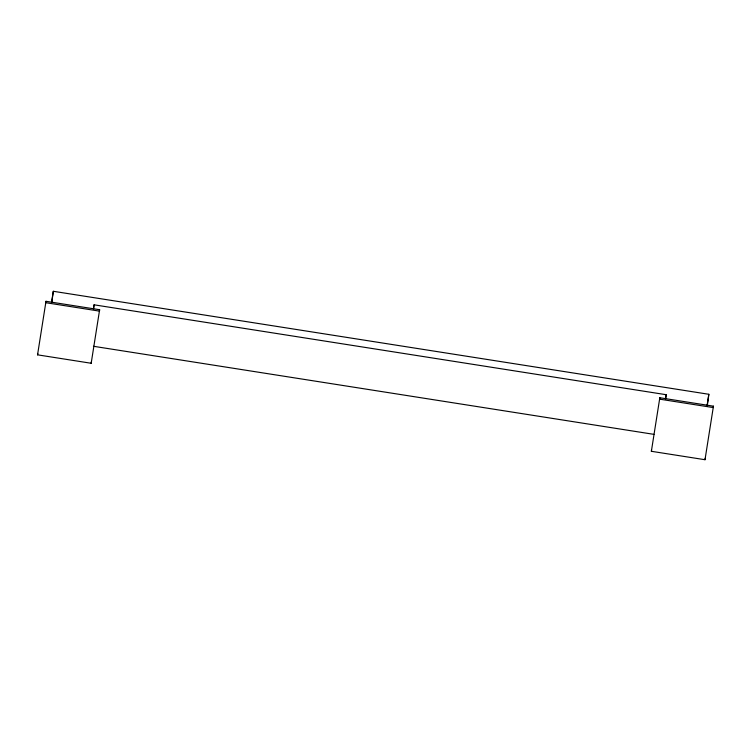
<?xml version="1.0" encoding="UTF-8"?>
<svg xmlns="http://www.w3.org/2000/svg" width="751" height="751" viewBox="0 0 751 751"><rect width="100%" height="100%" fill="white"/><g stroke="black" fill="none" stroke-linecap="round" stroke-linejoin="round"><path stroke-width="1.13" d="M37.55 354.838L45.999 301.301L99.63 309.731L91.181 363.268L37.55 354.838L37.738 353.449M45.999 301.301L45.811 302.7L99.442 311.121L99.63 309.731M51.8 302.446L53.312 291.285L708.841 394.284L707.329 405.456M93.49 309.159L94.082 304.812L666.184 394.707L665.593 399.053M91.181 363.268L91.378 361.869M651.37 451.295L659.819 397.748L713.45 406.178L705.001 459.715L651.37 451.295L651.558 449.896M659.819 397.748L659.622 399.147L713.262 407.577L713.45 406.178M705.001 459.715L705.189 458.326M51.659 301.714L53.312 291.285M93.528 308.295L94.082 304.812M665.442 399.344L666.184 394.707M707.01 405.878L708.841 394.284M93.443 346.277L653.971 434.36"/></g></svg>
